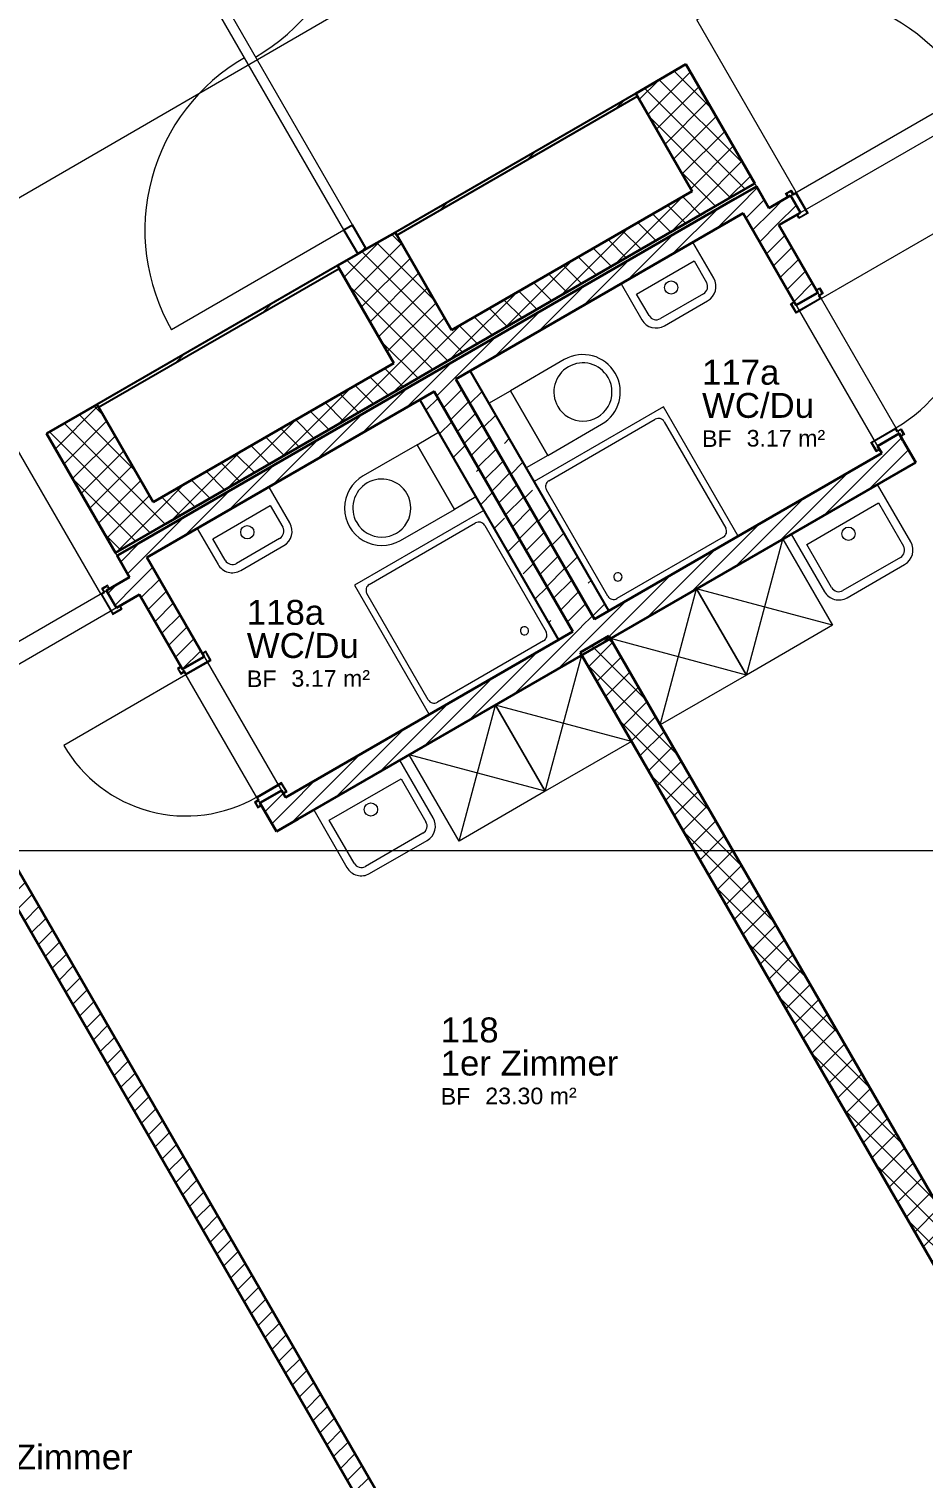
# Model space of a CAD drawing. Header units: centimetres. Extents: x -63 to 12757, y -227 to 7527.
# Drawn here: x 5623 to 6162, y 2615 to 3488 of the extents above; entities that cross this region are included whole.
import ezdxf

# ---------------------------------------------------------------- set-up
doc = ezdxf.new("R2010")
doc.units = ezdxf.units.CM
for name, color, linetype, lineweight in [('A----___H_HATCH', 252, 'Continuous', 9), ('A----___J_MARKEN', 252, 'Continuous', 15), ('A_E--___E_WAENDE', 7, 'Continuous', 35), ('A_E5-___E_FENTUER', 252, 'Continuous', 9), ('A_I4-___E_SANITAER', 253, 'Continuous', 9), ('A_M1-___E_TRENNWAENDE', 7, 'Continuous', 25), ('A_R--___E_AUSSTATTUNG', 253, 'Continuous', 9), ('A_Z20___E_RAUM', 255, 'Continuous', 9), ('A_Z21___T_RAUMTEXT', 7, 'Continuous', 15)]:
    doc.layers.add(name, color=color, linetype=linetype, lineweight=lineweight)
doc.styles.add('Arial_1', font='arial.ttf', dxfattribs={"height": 0.2})
doc.styles.add('Arial_2', font='arial.ttf', dxfattribs={"height": 10})
doc.styles.add('Arial_3', font='arial.ttf', dxfattribs={"height": 15})
pattern_1 = [(45, (0, 0), (-5.656854, 5.656854), [])]
pattern_2 = [(45, (0, 0), (-7.071068, 7.071068), []), (135, (0, 0), (-7.071068, -7.071068), [])]
pattern_3 = [(45, (0, 0), (-22.45064, 22.45064), []), (45, (22.45, 0), (-22.45064, 22.45064), [15.875, -7.937])]

# ---------------------------------------------------------------- blocks, each defined once
blk = doc.blocks.new('_Zargentür 1-flg - 120 x 210-2022513-033O')
at = {"layer": 'A_E5-___E_FENTUER'}
for p, q in [((-60, 19.28), (-66.5, 19.28)), ((-66.5, 19.28), (-66.5, 16.78)), ((-66, 16.78), (-66, 18.78)), ((-66, 18.78), (-60.5, 18.78)), ((-60.5, 18.78), (-60.5, 5.28)), ((-60, 4.78), (-60, 19.28)), ((60, 19.28), (60, 4.78)), ((66.5, 19.28), (60, 19.28)), ((60.5, 5.28), (60.5, 18.78)), ((60.5, 18.78), (66, 18.78)), ((66, 18.78), (66, 16.78)), ((66.5, 16.78), (66.5, 19.28)), ((-66.5, 16.78), (-66, 16.78)), ((66, 16.78), (66.5, 16.78)), ((-65.5, 4.78), (-66, 4.78)), ((-66, 4.78), (-66, 2.28)), ((-66, 2.28), (-62, 2.28)), ((-65.5, 2.78), (-65.5, 4.78)), ((-62.5, 2.78), (-65.5, 2.78)), ((-60.5, 5.28), (-62.5, 5.28)), ((-62.5, 5.28), (-62.5, 2.78)), ((-62, 2.28), (-62, 4.78)), ((-62, 4.78), (-60, 4.78)), ((-60, 4.78), (-60, -115.22)), ((60, 4.78), (62, 4.78)), ((62.5, 5.28), (60.5, 5.28)), ((62, 4.78), (62, 2.28)), ((62, 2.28), (66, 2.28)), ((62.5, 2.78), (62.5, 5.28)), ((65.5, 2.78), (62.5, 2.78)), ((66, 4.78), (65.5, 4.78)), ((65.5, 4.78), (65.5, 2.78)), ((66, 2.28), (66, 4.78))]:
    blk.add_line(p, q, dxfattribs=at)
blk.add_arc((-60, 4.78), 120, 270, 0, dxfattribs=at)
blk = doc.blocks.new('_Zargentür 1-flg - 85 x 210-2022635-033O')
at = {"layer": 'A_E5-___E_FENTUER'}
for p, q in [((-42.5, 20.78), (-49, 20.78)), ((-49, 20.78), (-49, 18.28)), ((-49, 18.28), (-48.5, 18.28)), ((-48.5, 18.28), (-48.5, 20.28)), ((-48.5, 20.28), (-43, 20.28)), ((-43, 20.28), (-43, 3.78)), ((-42.5, 3.28), (-42.5, 20.78)), ((42.5, 20.78), (42.5, 3.28)), ((49, 20.78), (42.5, 20.78)), ((43, 3.78), (43, 20.28)), ((43, 20.28), (48.5, 20.28)), ((48.5, 20.28), (48.5, 18.28)), ((48.5, 18.28), (49, 18.28)), ((49, 18.28), (49, 20.78)), ((-48, 3.28), (-48.5, 3.28)), ((-48.5, 3.28), (-48.5, 0.78)), ((-48.5, 0.78), (-44.5, 0.78)), ((-48, 1.28), (-48, 3.28)), ((-45, 1.28), (-48, 1.28)), ((-43, 3.78), (-45, 3.78)), ((-45, 3.78), (-45, 1.28)), ((-44.5, 0.78), (-44.5, 3.28)), ((-44.5, 3.28), (-42.5, 3.28)), ((-42.5, 3.28), (-42.5, -81.72)), ((42.5, 3.28), (44.5, 3.28)), ((45, 3.78), (43, 3.78)), ((44.5, 3.28), (44.5, 0.78)), ((44.5, 0.78), (48.5, 0.78)), ((45, 1.28), (45, 3.78)), ((48, 1.28), (45, 1.28)), ((48.5, 3.28), (48, 3.28)), ((48, 3.28), (48, 1.28)), ((48.5, 0.78), (48.5, 3.28))]:
    blk.add_line(p, q, dxfattribs=at)
blk.add_arc((-42.5, 3.28), 85, 270, 0, dxfattribs=at)
blk = doc.blocks.new('_Zargentür 1-flg - 90 x 210-2022651-033O')
at = {"layer": 'A_E5-___E_FENTUER'}
for p, q in [((-45, -3.28), (-45, 86.72)), ((-51, -0.78), (-47, -0.78)), ((-51, -3.28), (-51, -0.78)), ((-50.5, -3.28), (-51, -3.28)), ((-50.5, -1.28), (-50.5, -3.28)), ((-47.5, -1.28), (-50.5, -1.28)), ((-47.5, -3.78), (-47.5, -1.28)), ((-45.5, -3.78), (-47.5, -3.78)), ((-47, -0.78), (-47, -3.28)), ((-47, -3.28), (-45, -3.28)), ((-45.5, -20.28), (-45.5, -3.78)), ((-45, -3.28), (-45, -20.78)), ((45, -3.28), (47, -3.28)), ((45, -20.78), (45, -3.28)), ((45.5, -3.78), (45.5, -20.28)), ((47.5, -3.78), (45.5, -3.78)), ((47, -0.78), (51, -0.78)), ((47, -3.28), (47, -0.78)), ((47.5, -1.28), (47.5, -3.78)), ((50.5, -1.28), (47.5, -1.28)), ((50.5, -3.28), (50.5, -1.28)), ((51, -3.28), (50.5, -3.28)), ((51, -0.78), (51, -3.28)), ((-51.5, -18.28), (-51, -18.28)), ((-51.5, -20.78), (-51.5, -18.28)), ((-45, -20.78), (-51.5, -20.78)), ((-51, -18.28), (-51, -20.28)), ((-51, -20.28), (-45.5, -20.28)), ((51.5, -20.78), (45, -20.78)), ((45.5, -20.28), (51, -20.28)), ((51, -18.28), (51.5, -18.28)), ((51, -20.28), (51, -18.28)), ((51.5, -18.28), (51.5, -20.78))]:
    blk.add_line(p, q, dxfattribs=at)
blk.add_arc((-45, -3.28), 90, 360, 90, dxfattribs=at)
blk = doc.blocks.new('_Zargentür 1-flg - 120 x 210-2022510-033O')
at = {"layer": 'A_E5-___E_FENTUER'}
for p, q in [((-60, -4.78), (-60, 115.22)), ((-66, -2.28), (-62, -2.28)), ((-66, -4.78), (-66, -2.28)), ((-65.5, -4.78), (-66, -4.78)), ((-65.5, -2.78), (-65.5, -4.78)), ((-62.5, -2.78), (-65.5, -2.78)), ((-62.5, -5.28), (-62.5, -2.78)), ((-60.5, -5.28), (-62.5, -5.28)), ((-62, -2.28), (-62, -4.78)), ((-62, -4.78), (-60, -4.78)), ((-60.5, -18.78), (-60.5, -5.28)), ((-60, -4.78), (-60, -19.28)), ((60, -4.78), (62, -4.78)), ((60, -19.28), (60, -4.78)), ((60.5, -5.28), (60.5, -18.78)), ((62.5, -5.28), (60.5, -5.28)), ((62, -2.28), (66, -2.28)), ((62, -4.78), (62, -2.28)), ((62.5, -2.78), (62.5, -5.28)), ((65.5, -2.78), (62.5, -2.78)), ((65.5, -4.78), (65.5, -2.78)), ((66, -4.78), (65.5, -4.78)), ((66, -2.28), (66, -4.78)), ((-66.5, -16.78), (-66, -16.78)), ((-66.5, -19.28), (-66.5, -16.78)), ((-66, -16.78), (-66, -18.78)), ((66, -16.78), (66.5, -16.78)), ((66, -18.78), (66, -16.78)), ((66.5, -16.78), (66.5, -19.28)), ((-60, -19.28), (-66.5, -19.28)), ((-66, -18.78), (-60.5, -18.78)), ((66.5, -19.28), (60, -19.28)), ((60.5, -18.78), (66, -18.78))]:
    blk.add_line(p, q, dxfattribs=at)
blk.add_arc((-60, -4.78), 120, 360, 90, dxfattribs=at)
blk = doc.blocks.new('_Zargentür 1-flg - 120 x 210-V14-033O')
at = {"layer": 'A_E5-___E_FENTUER'}
for p, q in [((-60, 19.28), (-66.5, 19.28)), ((-66.5, 19.28), (-66.5, 16.78)), ((-66, 16.78), (-66, 18.78)), ((-66, 18.78), (-60.5, 18.78)), ((-60.5, 18.78), (-60.5, 5.28)), ((-60, 4.78), (-60, 19.28)), ((60, 19.28), (60, 4.78)), ((66.5, 19.28), (60, 19.28)), ((60.5, 5.28), (60.5, 18.78)), ((60.5, 18.78), (66, 18.78)), ((66, 18.78), (66, 16.78)), ((66.5, 16.78), (66.5, 19.28)), ((-66.5, 16.78), (-66, 16.78)), ((66, 16.78), (66.5, 16.78)), ((-65.5, 4.78), (-66, 4.78)), ((-66, 4.78), (-66, 2.28)), ((-66, 2.28), (-62, 2.28)), ((-65.5, 2.78), (-65.5, 4.78)), ((-62.5, 2.78), (-65.5, 2.78)), ((-60.5, 5.28), (-62.5, 5.28)), ((-62.5, 5.28), (-62.5, 2.78)), ((-62, 2.28), (-62, 4.78)), ((-62, 4.78), (-60, 4.78)), ((-60, 4.78), (-60, -115.22)), ((60, 4.78), (62, 4.78)), ((62.5, 5.28), (60.5, 5.28)), ((62, 4.78), (62, 2.28)), ((62, 2.28), (66, 2.28)), ((62.5, 2.78), (62.5, 5.28)), ((65.5, 2.78), (62.5, 2.78)), ((66, 4.78), (65.5, 4.78)), ((65.5, 4.78), (65.5, 2.78)), ((66, 2.28), (66, 4.78))]:
    blk.add_line(p, q, dxfattribs=at)
blk.add_arc((-60, 4.78), 120, 270, 0, dxfattribs=at)
blk = doc.blocks.new('_Tür 1-flg - 120 x 210-1934691-033O')
at = {"layer": 'A_E5-___E_FENTUER'}
blk.add_line((-60, 2.94), (-60, 122.94), dxfattribs=at)
blk.add_arc((-60, 2.94), 120, 360, 90, dxfattribs=at)
blk = doc.blocks.new('_WC - mit Spülkasten-1642844-033O')
at = {"layer": 'A_I4-___E_SANITAER'}
for p, q in [((-9.9, 57.5), (-9.9, 20)), ((35.1, 20), (35.1, 57.5)), ((-9.9, 5), (-9.9, 20)), ((35.1, 20), (-9.9, 20)), ((-9.9, 20), (35.1, 20)), ((35.1, 20), (35.1, 5)), ((-9.9, 5), (35.1, 5))]:
    blk.add_line(p, q, dxfattribs=at)
for radius, start, end in [(22.5, 360, 180), (17.5, 90, 270), (17.5, 90, 270), (17.5, 270, 90), (17.5, 270, 90)]:
    blk.add_arc((12.6, 57.5), radius, start, end, dxfattribs=at)
blk = doc.blocks.new('_Waschbecken - 500 x 350-375688-033O')
at = {"layer": 'A_I4-___E_SANITAER'}
for p, q in [((27.6, 40), (-2.4, 40)), ((-2.4, 35), (27.6, 35)), ((-2.4, 35), (27.6, 35)), ((-12.4, 30), (-12.4, 5)), ((-7.4, 15), (-7.4, 30)), ((-7.4, 15), (-7.4, 30)), ((32.6, 30), (32.6, 15)), ((32.6, 30), (32.6, 15)), ((37.6, 5), (37.6, 30)), ((32.6, 15), (-7.4, 15)), ((32.6, 15), (-7.4, 15)), ((-12.4, 5), (37.6, 5))]:
    blk.add_line(p, q, dxfattribs=at)
blk.add_circle((12.6, 22), 4, dxfattribs=at)
for centre, radius, start, end in [((-2.4, 30), 10, 90, 180), ((-2.4, 30), 10, 90, 180), ((-2.4, 30), 5, 90, 180), ((-2.4, 30), 5, 90, 180), ((27.6, 30), 10, 360, 90), ((27.6, 30), 10, 360, 90), ((27.6, 30), 5, 0, 90), ((27.6, 30), 5, 0, 90)]:
    blk.add_arc(centre, radius, start, end, dxfattribs=at)
blk = doc.blocks.new('_Dusche - 90 x 90-803818-033O')
at = {"layer": 'A_I4-___E_SANITAER'}
for p, q in [((29.43, 61.98), (-60.57, 61.98)), ((-60.57, 61.98), (-60.57, -28.02)), ((29.43, 46.48), (29.43, 61.98)), ((-56.57, -20.02), (-56.57, 53.98)), ((-56.57, -20.02), (-56.57, 53.98)), ((-52.57, 57.98), (21.43, 57.98)), ((-52.57, 57.98), (21.43, 57.98)), ((25.43, 53.98), (25.43, -20.02)), ((25.43, 53.98), (25.43, -20.02)), ((21.43, -24.02), (-52.57, -24.02)), ((21.43, -24.02), (-52.57, -24.02)), ((-60.57, -28.02), (29.42, -28.02))]:
    blk.add_line(p, q, dxfattribs=at)
for centre, radius, start, end in [((-52.57, 53.98), 4, 90, 180), ((-52.57, 53.98), 4, 90, 180), ((21.43, 53.98), 4, 0, 90), ((21.43, 53.98), 4, 0, 90), ((14.43, -13.02), 2.5, 0, 180), ((14.43, -13.02), 2.5, 360, 180), ((14.43, -13.02), 2.5, 180, 360), ((14.43, -13.02), 2.5, 180, 360), ((-52.57, -20.02), 4, 180, 270), ((-52.57, -20.02), 4, 180, 270), ((21.43, -20.02), 4, 270, 0), ((21.43, -20.02), 4, 270, 0)]:
    blk.add_arc(centre, radius, start, end, dxfattribs=at)
blk = doc.blocks.new('_Dusche - 90 x 90-803828-033O')
at = {"layer": 'A_I4-___E_SANITAER'}
for p, q in [((29.43, 28.02), (-60.57, 28.02)), ((-60.57, 28.02), (-60.57, -61.98)), ((29.43, -61.98), (29.43, 28.02)), ((-56.57, -53.98), (-56.57, 20.02)), ((-56.57, -53.98), (-56.57, 20.02)), ((-52.57, 24.02), (21.43, 24.02)), ((-52.57, 24.02), (21.43, 24.02)), ((25.43, 20.02), (25.43, -53.98)), ((25.43, 20.02), (25.43, -53.98)), ((21.43, -57.98), (-52.57, -57.98)), ((21.43, -57.98), (-52.57, -57.98)), ((-60.57, -61.98), (29.43, -61.98))]:
    blk.add_line(p, q, dxfattribs=at)
for centre, radius, start, end in [((-52.57, 20.02), 4, 90, 180), ((-52.57, 20.02), 4, 90, 180), ((21.43, 20.02), 4, 360, 90), ((21.43, 20.02), 4, 360, 90), ((14.43, 13.02), 2.5, 0, 180), ((14.43, 13.02), 2.5, 0, 180), ((14.43, 13.02), 2.5, 180, 360), ((14.43, 13.02), 2.5, 180, 360), ((-52.57, -53.98), 4, 180, 270), ((-52.57, -53.98), 4, 180, 270), ((21.43, -53.98), 4, 270, 0), ((21.43, -53.98), 4, 270, 360)]:
    blk.add_arc(centre, radius, start, end, dxfattribs=at)
blk = doc.blocks.new('_Waschbecken - 600 x 500-V17-033O')
at = {"layer": 'A_I4-___E_SANITAER'}
for p, q in [((32.6, 57.5), (-7.4, 57.5)), ((-7.4, 52.5), (32.6, 52.5)), ((-7.4, 52.5), (32.6, 52.5)), ((-17.4, 47.5), (-17.4, 7.5)), ((-12.4, 17.5), (-12.4, 47.5)), ((-12.4, 17.5), (-12.4, 47.5)), ((37.6, 47.5), (37.6, 17.5)), ((37.6, 47.5), (37.6, 17.5)), ((42.6, 7.5), (42.6, 47.5)), ((37.6, 17.5), (-12.4, 17.5)), ((37.6, 17.5), (-12.4, 17.5)), ((-17.4, 7.5), (42.6, 7.5))]:
    blk.add_line(p, q, dxfattribs=at)
blk.add_circle((12.6, 24.5), 4, dxfattribs=at)
for centre, radius, start, end in [((-7.4, 47.5), 10, 90, 180), ((-7.4, 47.5), 10, 90, 180), ((-7.4, 47.5), 5, 90, 180), ((-7.4, 47.5), 5, 90, 180), ((32.6, 47.5), 10, 360, 90), ((32.6, 47.5), 10, 360, 90), ((32.6, 47.5), 5, 0, 90), ((32.6, 47.5), 5, 0, 90)]:
    blk.add_arc(centre, radius, start, end, dxfattribs=at)
blk = doc.blocks.new('_Waschbecken - 600 x 500-826911-033O')
at = {"layer": 'A_I4-___E_SANITAER'}
for p, q in [((42.6, -7.5), (-17.4, -7.5)), ((-17.4, -7.5), (-17.4, -47.5)), ((42.6, -47.5), (42.6, -7.5)), ((-12.4, -47.5), (-12.4, -17.5)), ((-12.4, -17.5), (37.6, -17.5)), ((-12.4, -17.5), (37.6, -17.5)), ((-12.4, -47.5), (-12.4, -17.5)), ((37.6, -17.5), (37.6, -47.5)), ((37.6, -17.5), (37.6, -47.5)), ((32.6, -52.5), (-7.4, -52.5)), ((32.6, -52.5), (-7.4, -52.5)), ((-7.4, -57.5), (32.6, -57.5))]:
    blk.add_line(p, q, dxfattribs=at)
blk.add_circle((12.6, -24.5), 4, dxfattribs=at)
for centre, radius, start, end in [((-7.4, -47.5), 10, 180, 270), ((-7.4, -47.5), 10, 180, 270), ((-7.4, -47.5), 5, 180, 270), ((-7.4, -47.5), 5, 180, 270), ((32.6, -47.5), 10, 270, 0), ((32.6, -47.5), 5, 270, 0), ((32.6, -47.5), 5, 270, 360), ((32.6, -47.5), 10, 270, 0)]:
    blk.add_arc(centre, radius, start, end, dxfattribs=at)
blk = doc.blocks.new('_Schrank - Hochschrank 60 x 60-2063835-033O')
at = {"layer": 'A_R--___E_AUSSTATTUNG'}
for p, q in [((-25.78, -27.73), (-25.78, 32.27)), ((-25.78, 32.27), (34.22, 32.27)), ((-25.78, -27.73), (34.22, 32.27)), ((-25.78, 32.27), (34.22, -27.73)), ((34.22, 32.27), (34.22, -27.73)), ((34.22, -27.73), (-25.78, -27.73))]:
    blk.add_line(p, q, dxfattribs=at)
blk = doc.blocks.new('_Beschriftung Räume - Nummer_ Name_ Fläche-157530-033O')
at = {"layer": 'A_Z21___T_RAUMTEXT', "insert": (-0.364, -0.522), "char_height": 0.2, "width": 0.44093, "attachment_point": 1, "style": 'Arial_1'}
blk.add_mtext('BF', dxfattribs=at)

msp = doc.modelspace()

# ---------------------------------------------------------------- hatches: boundary and pattern name
at = {"layer": 'A----___H_HATCH'}
h = msp.add_hatch(dxfattribs=at)
h.set_pattern_fill('FP_15', color=256, style=0, pattern_type=2)
h.set_pattern_definition(pattern_3)
h.paths.add_polyline_path([(5821.61, 3352.71), (5826.8, 3355.71), (5818.53, 3370.04), (5813.34, 3367.04)], flags=0)
h.paths.add_polyline_path([(5694.83, 3572.28), (5700.03, 3575.28), (5691.8, 3589.54), (5686.6, 3586.54)], flags=0)
h = msp.add_hatch(dxfattribs=at)
h.set_pattern_fill('FP_18', color=256, style=0, pattern_type=2)
h.set_pattern_definition(pattern_1)
h.paths.add_polyline_path([(6075.48, 3369.96), (6088.48, 3377.47), (6082.48, 3387.86), (6069.48, 3380.36), (6075.38, 3370.13)], flags=0)
h.paths.add_polyline_path([(6199.33, 3441.47), (6214.92, 3450.47), (6208.92, 3460.86), (6193.33, 3451.86)], flags=0)
h.paths.add_polyline_path([(6325.77, 3514.47), (6339.63, 3522.47), (6333.63, 3532.86), (6319.77, 3524.86)], flags=0)
h = msp.add_hatch(dxfattribs=at)
h.set_pattern_fill('FP_2', color=256, style=0, pattern_type=2)
h.set_pattern_definition(pattern_2)
h.paths.add_polyline_path([(6030.66, 3377.57), (6060.98, 3395.07), (6019.48, 3466.95), (5989.17, 3449.45), (6023.16, 3390.57)], flags=0)
h = msp.add_hatch(dxfattribs=at)
h.set_pattern_fill('FP_15', color=256, style=0, pattern_type=2)
h.set_pattern_definition(pattern_3)
h.paths.add_polyline_path([(5845.1, 3363.96), (5990.17, 3447.72), (5989.17, 3449.45), (5844.1, 3365.7)], flags=0)
h = msp.add_hatch(dxfattribs=at)
h.set_pattern_fill('FP_2', color=256, style=0, pattern_type=2)
h.set_pattern_definition(pattern_2)
h.paths.add_polyline_path([(5885.6, 3293.82), (6030.66, 3377.58), (6023.16, 3390.57), (5878.1, 3306.81)], flags=0)
h = msp.add_hatch(dxfattribs=at)
h.set_pattern_fill('FP_18', color=256, style=0, pattern_type=2)
h.set_pattern_definition(pattern_1)
h.paths.add_polyline_path([(6137.48, 3232.55), (6150.47, 3240.05), (6147.97, 3244.38), (6134.98, 3236.88), (6135.24, 3236.42)], flags=0)
h.paths.add_polyline_path([(6085.98, 3321.76), (6098.97, 3329.26), (6061.98, 3393.35), (6049, 3385.83), (6058.06, 3370.13)], flags=0)
h = msp.add_hatch(dxfattribs=at)
h.set_pattern_fill('FP_18', color=256, style=0, pattern_type=2)
h.set_pattern_definition(pattern_1)
h.paths.add_polyline_path([(5880.78, 3277.18), (6054, 3377.17), (6049, 3385.83), (5875.78, 3285.84)], flags=0)
h = msp.add_hatch(dxfattribs=at)
h.set_pattern_fill('FP_2', color=256, style=0, pattern_type=2)
h.set_pattern_definition(pattern_2)
h.paths.add_polyline_path([(5850.95, 3273.82), (5885.59, 3293.82), (5844.1, 3365.7), (5809.45, 3345.7), (5843.45, 3286.81)], flags=0)
h = msp.add_hatch(dxfattribs=at)
h.set_pattern_fill('FP_15', color=256, style=0, pattern_type=2)
h.set_pattern_definition(pattern_3)
h.paths.add_polyline_path([(5665.39, 3260.26), (5810.45, 3343.97), (5809.45, 3345.7), (5664.39, 3261.99)], flags=0)
h = msp.add_hatch(dxfattribs=at)
h.set_pattern_fill('FP_2', color=256, style=0, pattern_type=2)
h.set_pattern_definition(pattern_2)
h.paths.add_polyline_path([(5705.91, 3190.08), (5850.95, 3273.82), (5843.45, 3286.81), (5698.41, 3203.07)], flags=0)
h = msp.add_hatch(dxfattribs=at)
h.set_pattern_fill('FP_18', color=256, style=0, pattern_type=2)
h.set_pattern_definition(pattern_1)
h.paths.add_polyline_path([(5951.29, 3125.06), (5964.28, 3132.56), (5875.78, 3285.84), (5862.79, 3278.34), (5944.89, 3136.14)], flags=0)
h = msp.add_hatch(dxfattribs=at)
h.set_pattern_fill('FP_18', color=256, style=0, pattern_type=2)
h.set_pattern_definition(pattern_1)
h.paths.add_polyline_path([(5694.59, 3169.69), (5867.79, 3269.68), (5862.79, 3278.34), (5689.59, 3178.35), (5690.94, 3176)], flags=0)
h = msp.add_hatch(dxfattribs=at)
h.set_pattern_fill('FP_15', color=256, style=0, pattern_type=2)
h.set_pattern_definition(pattern_3)
h.paths.add_polyline_path([(5964.28, 3132.56), (5972.94, 3137.56), (5889.44, 3282.18), (5880.78, 3277.18), (5962.22, 3136.14)], flags=0)
h = msp.add_hatch(dxfattribs=at)
h.set_pattern_fill('FP_15', color=256, style=0, pattern_type=2)
h.set_pattern_definition(pattern_3)
h.paths.add_polyline_path([(5942.63, 3120.06), (5951.29, 3125.06), (5867.79, 3269.68), (5859.13, 3264.68), (5933.35, 3136.14)], flags=0)
h = msp.add_hatch(dxfattribs=at)
h.set_pattern_fill('FP_2', color=256, style=0, pattern_type=2)
h.set_pattern_definition(pattern_2)
h.paths.add_polyline_path([(5675.59, 3172.58), (5705.91, 3190.08), (5664.39, 3261.99), (5634.07, 3244.49)], flags=0)
h = msp.add_hatch(dxfattribs=at)
h.set_pattern_fill('FP_18', color=256, style=0, pattern_type=2)
h.set_pattern_definition(pattern_1)
h.paths.add_polyline_path([(5785.59, 3012.07), (6157.97, 3227.06), (6150.47, 3240.05), (5778.09, 3025.06)], flags=0)
h = msp.add_hatch(dxfattribs=at)
h.set_pattern_fill('FP_18', color=256, style=0, pattern_type=2)
h.set_pattern_definition(pattern_1)
h.paths.add_polyline_path([(5772.6, 3004.57), (5785.59, 3012.07), (5775.59, 3029.39), (5762.6, 3021.89)], flags=0)
h.paths.add_polyline_path([(5716.1, 3102.43), (5729.09, 3109.93), (5689.59, 3178.35), (5676.6, 3170.85), (5715.94, 3102.71)], flags=0)
h = msp.add_hatch(dxfattribs=at)
h.set_pattern_fill('FP_18', color=256, style=0, pattern_type=2)
h.set_pattern_definition(pattern_1)
h.paths.add_polyline_path([(5425.95, 2994.96), (5438.96, 3002.47), (5432.96, 3012.86), (5419.96, 3005.36)], flags=0)
h.paths.add_polyline_path([(5549.81, 3066.47), (5565.4, 3075.47), (5559.4, 3085.86), (5543.81, 3076.86)], flags=0)
h.paths.add_polyline_path([(5676.25, 3139.47), (5690.1, 3147.47), (5684.1, 3157.86), (5670.25, 3149.86)], flags=0)
h = msp.add_hatch(dxfattribs=at)
h.set_pattern_fill('FP_2', color=256, style=0, pattern_type=2)
h.set_pattern_definition(pattern_2)
h.paths.add_polyline_path([(6220.62, 2653.6), (6237.95, 2663.6), (5972.97, 3122.55), (5955.65, 3112.55), (6192.93, 2701.57)], flags=0)
h = msp.add_hatch(dxfattribs=at)
h.set_pattern_fill('FP_18', color=256, style=0, pattern_type=2)
h.set_pattern_definition(pattern_1)
h.paths.add_polyline_path([(5893.9, 2477.47), (5907.75, 2477.47), (5563.22, 3074.21), (5552.83, 3068.21), (5841.71, 2567.86)], flags=0)

# ---------------------------------------------------------------- linework, layer by layer
at = {"layer": 'A----___J_MARKEN'}
for p, q in [((246.8, 273.69), (11178.37, 6609.72)), ((796.84, 2993.15), (12693.36, 2993.15))]:
    msp.add_line(p, q, dxfattribs=at)
at = {"layer": 'A_E--___E_WAENDE'}
for p, q in [((6019.48, 3466.95), (5989.17, 3449.45)), ((6060.98, 3395.07), (6019.48, 3466.95)), ((5990.17, 3447.72), (5989.17, 3449.45)), ((5990.17, 3447.72), (6023.16, 3390.57)), ((6023.16, 3390.57), (5878.1, 3306.81)), ((6030.66, 3377.57), (6060.98, 3395.07)), ((6061.98, 3393.35), (6048.99, 3385.85)), ((6069.48, 3380.36), (6061.98, 3393.35)), ((6049, 3385.83), (5875.78, 3285.84)), ((6048.99, 3385.85), (6049, 3385.83)), ((6082.48, 3387.86), (6069.48, 3380.36)), ((6088.48, 3377.47), (6082.48, 3387.86)), ((5880.78, 3277.18), (6054, 3377.17)), ((5885.6, 3293.82), (6030.66, 3377.58)), ((6054, 3377.17), (6085.98, 3321.76)), ((6075.48, 3369.96), (6088.48, 3377.47)), ((5844.1, 3365.7), (5826.8, 3355.71)), ((5845.1, 3363.96), (5844.1, 3365.7)), ((5844.1, 3365.7), (5845.1, 3363.96)), ((5878.1, 3306.81), (5845.1, 3363.96)), ((6098.97, 3329.26), (6075.48, 3369.96)), ((5826.8, 3355.71), (5821.6, 3352.71)), ((5821.61, 3352.71), (5826.8, 3355.71)), ((5821.6, 3352.71), (5809.45, 3345.7)), ((5810.45, 3343.97), (5809.45, 3345.7)), ((5810.45, 3343.97), (5843.45, 3286.81)), ((6085.98, 3321.76), (6098.97, 3329.26)), ((5850.95, 3273.82), (5885.59, 3293.82)), ((5843.45, 3286.81), (5698.41, 3203.07)), ((5875.78, 3285.84), (5862.79, 3278.34)), ((5862.79, 3278.34), (5689.59, 3178.35)), ((5964.28, 3132.56), (5880.78, 3277.18)), ((5694.59, 3169.69), (5867.79, 3269.68)), ((5705.91, 3190.08), (5850.95, 3273.82)), ((5867.79, 3269.68), (5951.29, 3125.06)), ((5664.39, 3261.99), (5634.07, 3244.49)), ((5664.39, 3261.99), (5665.39, 3260.26)), ((5698.41, 3203.07), (5665.39, 3260.26)), ((5634.07, 3244.49), (5675.59, 3172.58)), ((6147.97, 3244.38), (6134.98, 3236.88)), ((6150.47, 3240.05), (6147.97, 3244.38)), ((6157.97, 3227.06), (6150.47, 3240.05)), ((6137.48, 3232.55), (5972.94, 3137.56)), ((6134.98, 3236.88), (6137.48, 3232.55)), ((5785.59, 3012.07), (6157.97, 3227.06)), ((5675.59, 3172.58), (5705.91, 3190.08)), ((5689.59, 3178.35), (5676.6, 3170.85)), ((5676.6, 3170.85), (5684.1, 3157.86)), ((5729.09, 3109.93), (5694.59, 3169.69)), ((5684.1, 3157.86), (5670.25, 3149.86)), ((5670.25, 3149.86), (5676.25, 3139.47)), ((5676.25, 3139.47), (5690.1, 3147.47)), ((5690.1, 3147.47), (5716.1, 3102.43)), ((5964.28, 3132.56), (5972.94, 3137.56)), ((5942.63, 3120.06), (5778.09, 3025.06)), ((5942.63, 3120.06), (5951.29, 3125.06)), ((5972.97, 3122.55), (5955.65, 3112.55)), ((6237.95, 2663.6), (5972.97, 3122.55)), ((5716.1, 3102.43), (5729.09, 3109.93)), ((5955.65, 3112.55), (6220.62, 2653.6)), ((5907.75, 2477.47), (5563.22, 3074.21)), ((5552.83, 3068.21), (5883.59, 2495.33)), ((5775.59, 3029.39), (5762.6, 3021.89)), ((5762.6, 3021.89), (5772.6, 3004.57)), ((5778.09, 3025.06), (5775.59, 3029.39)), ((5772.6, 3004.57), (5785.59, 3012.07))]:
    msp.add_line(p, q, dxfattribs=at)
at = {"layer": 'A_M1-___E_TRENNWAENDE'}
for p, q in [((5989.17, 3449.45), (5844.1, 3365.7)), ((5845.1, 3363.96), (5990.17, 3447.72)), ((5818.53, 3370.04), (5813.34, 3367.04)), ((5813.34, 3367.04), (5821.61, 3352.71)), ((5826.8, 3355.71), (5818.53, 3370.04)), ((5809.45, 3345.7), (5664.39, 3261.99)), ((5665.39, 3260.26), (5810.45, 3343.97)), ((5889.44, 3282.18), (5880.78, 3277.18)), ((5880.78, 3277.18), (5964.28, 3132.56)), ((5972.94, 3137.56), (5889.44, 3282.18)), ((5867.79, 3269.68), (5859.13, 3264.68)), ((5951.29, 3125.06), (5867.79, 3269.68)), ((5859.13, 3264.68), (5942.63, 3120.06))]:
    msp.add_line(p, q, dxfattribs=at)
at = {"layer": 'A_Z20___E_RAUM', "flags": 128}
for points in [[(6222.23, 3895.82), (6043.39, 3792.56), (6055.9, 3770.89), (5923.39, 3694.39), (5910.9, 3716.04), (5813.05, 3659.54), (5813.04, 3659.55), (5810.88, 3658.3), (5691.8, 3589.54), (5826.8, 3355.71), (6019.48, 3466.95), (6057.22, 3401.57), (6060.98, 3395.07), (6061.98, 3393.35), (6064.49, 3389), (6069.48, 3380.36), (6201.56, 3456.61)], [(4710.9, 2711.49), (4993.23, 2874.5), (4993.23, 2874.5), (5148.89, 2964.36), (5179.43, 2982), (5179.43, 2982), (5369.95, 3092), (5392.7, 3052.59), (5408.47, 3025.28), (5411.47, 3020.09), (5416.12, 3012.01), (5419.96, 3005.36), (5552.03, 3081.61), (5684.1, 3157.86), (5679.1, 3166.52), (5676.6, 3170.85), (5671.84, 3179.07), (5634.07, 3244.49), (5821.6, 3352.71), (5821.53, 3352.85), (5686.6, 3586.54)]]:
    msp.add_lwpolyline(points, dxfattribs=at)
for points in [[(6237.95, 2663.6), (6274.42, 2684.66), (6533.09, 2684.66), (6533.09, 2822.48), (6533.09, 2870.36), (6202.37, 3443.22), (6075.48, 3369.96), (6157.97, 3227.06), (5976.11, 3122.07), (5973.96, 3120.83)], [(6137.48, 3232.55), (6059.49, 3367.66), (6054, 3377.17), (5891.6, 3283.43), (5889.44, 3282.18), (5972.94, 3137.56)], [(5694.59, 3169.69), (5700.09, 3160.16), (5778.09, 3025.06), (5942.63, 3120.06), (5859.13, 3264.68)], [(5907.75, 2477.47), (6174.24, 2477.47), (6174.24, 2626.82), (6220.62, 2653.6), (5956.72, 3110.69), (5956.64, 3110.83), (5954.46, 3109.57), (5772.6, 3004.57), (5690.1, 3147.47), (5563.22, 3074.21), (5888.77, 2510.35)], [(5588.43, 2288.6), (5624.9, 2309.66), (5883.57, 2309.66), (5883.57, 2447.48), (5883.57, 2495.35), (5552.83, 3068.21), (5425.95, 2994.96), (5507.31, 2853.72), (5323.44, 2747.56)]]:
    msp.add_lwpolyline(points, close=True, dxfattribs=at)

# ---------------------------------------------------------------- block references
at = {"layer": 'A_E5-___E_FENTUER'}
for name, p, rotation in [('_Tür 1-flg - 120 x 210-1934691-033O', (5727.48, 3521.85), 300.0000374542608), ('_Zargentür 1-flg - 120 x 210-V14-033O', (6261.96, 3497), 209.9986680775451), ('_Zargentür 1-flg - 120 x 210-2022510-033O', (6135.52, 3424), 29.99866807754507), ('_Tür 1-flg - 120 x 210-1934691-033O', (5785.88, 3420.47), 120.0000374542608), ('_Zargentür 1-flg - 90 x 210-2022651-033O', (6126.31, 3288.46), 299.9952230707036), ('_Zargentür 1-flg - 120 x 210-2022513-033O', (5612.44, 3122), 209.9999515323231), ('_Zargentür 1-flg - 85 x 210-2022635-033O', (5736.51, 3060.52), 299.9989874002377)]:
    msp.add_blockref(name, p, dxfattribs=dict(at, rotation=rotation))
at = {"layer": 'A_I4-___E_SANITAER'}
for name, p, rotation in [('_Waschbecken - 500 x 350-375688-033O', (6010.46, 3357.81), 209.9952230707036), ('_WC - mit Spülkasten-1642844-033O', (5901.29, 3251.66), 300.0000374542611), ('_Dusche - 90 x 90-803828-033O', (5984.42, 3176.54), 210.0000494919609), ('_WC - mit Spülkasten-1642844-033O', (5892.25, 3217.33), 120.0000374542612), ('_Waschbecken - 600 x 500-826911-033O', (6094.29, 3198.96), 30.00004949196136), ('_Waschbecken - 500 x 350-375688-033O', (5754.98, 3210.33), 209.9989874002377), ('_Dusche - 90 x 90-803818-033O', (5903.13, 3129.63), 30.00923709871751), ('_Waschbecken - 600 x 500-V17-033O', (5828.27, 3045.37), 210.0000494919613)]:
    msp.add_blockref(name, p, dxfattribs=dict(at, rotation=rotation))
at = {"layer": 'A_R--___E_AUSSTATTUNG', "rotation": 120.0000534884419}
for p in [(6070.98, 3137.33), (6019.01, 3107.33), (5949.73, 3067.33), (5897.77, 3037.33)]:
    msp.add_blockref('_Schrank - Hochschrank 60 x 60-2063835-033O', p, dxfattribs=at)
at = {"layer": 'A_Z21___T_RAUMTEXT', "xscale": 49.99999999999998, "yscale": 49.99999999999998, "zscale": 49.99999999999998}
for p in [(6047.36, 3272.48), (5772.99, 3127.76), (5889.83, 2876.12)]:
    msp.add_blockref('_Beschriftung Räume - Nummer_ Name_ Fläche-157530-033O', p, dxfattribs=at)

# ---------------------------------------------------------------- texts
at = {"layer": 'A_Z21___T_RAUMTEXT', "attachment_point": 1}
for s, insert, char_height, width, style in [('117a', (6029.16, 3288.9), 15, 57.7215, 'Arial_3'), ('WC/Du', (6029.16, 3268.9), 15, 84.1772, 'Arial_3'), ('3.17 m²', (6056.04, 3246.6), 10, 58.5232, 'Arial_2'), ('118a', (5754.79, 3144.18), 15, 57.7215, 'Arial_3'), ('WC/Du', (5754.79, 3124.18), 15, 84.1772, 'Arial_3'), ('3.17 m²', (5781.67, 3101.88), 10, 58.5232, 'Arial_2'), ('118', (5871.63, 2892.55), 15, 43.2911, 'Arial_3'), ('1er Zimmer', (5871.63, 2872.54), 15, 132.6793, 'Arial_3'), ('23.30 m²', (5898.51, 2850.25), 10, 68.1434, 'Arial_2'), ('3er Zimmer', (5578.89, 2635.19), 15, 132.6793, 'Arial_3')]:
    msp.add_mtext(s, dxfattribs=dict(at, insert=insert, char_height=char_height, width=width, style=style))

doc.saveas('drawing.dxf')
